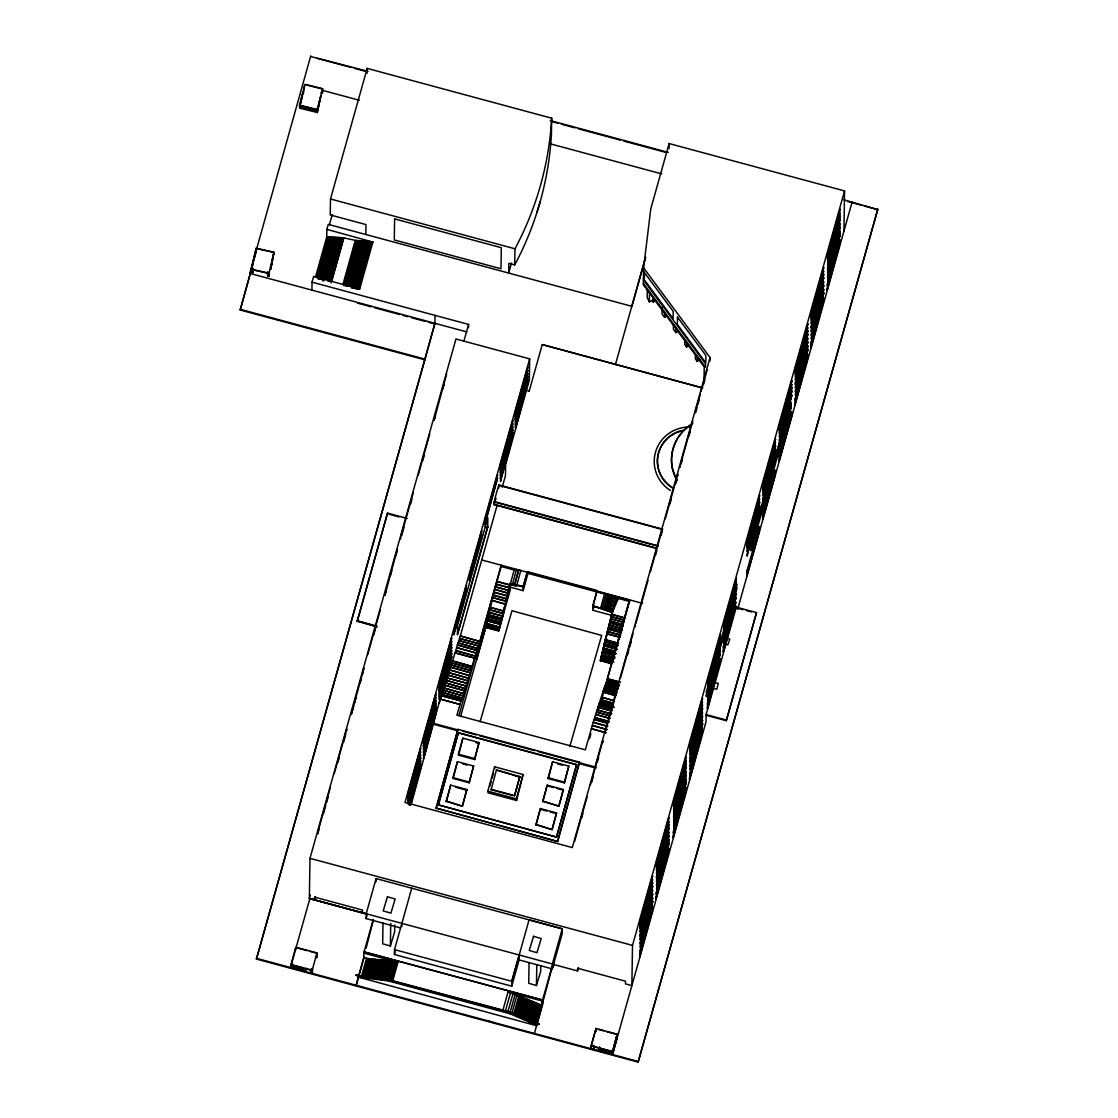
<?xml version="1.0" encoding="UTF-8"?>
<svg xmlns="http://www.w3.org/2000/svg" width="1118" height="1118" viewBox="0 0 1118 1118"><rect width="100%" height="100%" fill="white"/><g stroke="black" fill="none" stroke-linecap="round" stroke-linejoin="round"><path stroke-width="1.5" d="M356.013 985.307L364.049 956.575M356.279 985.377L364.119 957.357M358.193 977.076L388.337 980.919L388.631 979.885L358.487 976.028L358.193 977.076L536.668 1025.751L536.933 1023.725L510.255 1012.447L502.807 1010.434L505.308 1011.245M373.105 919.89L363.755 953.109L363.713 957.651L371.707 959.202L366.914 976.293M366.55 958.419L361.31 977.048M370.659 959.118L365.852 976.21M371.707 959.202L374.334 959.454L369.094 978.096M374.334 959.454L375.48 959.51L370.254 978.138M375.48 959.51L376.878 959.649L371.637 978.278M376.878 959.649L380.903 960.013L376.095 977.104M377.087 978.837L382.314 960.194L380.903 959.803L375.662 978.446L377.087 978.837L382.314 959.999L397.924 962.332L363.755 953.109M386.059 979.592L386.129 979.019C405.289 984.357 378.136 977.691 388.826 980.067L513.497 1013.355L539.114 1024.409L513.553 1013.118L510.772 1012.936M386.437 979.172L356.083 975.203L358.766 976.517L388.826 980.332L510.129 1012.922L387.038 979.606M387.625 960.781L382.398 979.424M388.449 980.528L388.826 979.717L510.185 1012.014L509.892 1013.733L536.57 1025.01M388.771 980.626L388.505 980.193M389.763 980.598L395.003 961.829M391.021 961.27L385.78 979.913L384.522 979.564L389.763 960.921M391.216 980.738L396.443 962.095M393.452 961.676L388.212 980.318M508.047 991.932L542.216 1001.015L542.174 1005.529L508.047 991.932L502.807 1010.574M509.626 1012.307L509.626 1012.95C510.828 1011.413 509.892 1013.956 508.411 1012.335L516.32 1015.13L514.546 1014.948M511.764 1013.509L509.934 1012.824M388.337 980.919L509.892 1013.733L510.185 1012.014M510.549 992.784L505.308 1011.427L507.81 1012.251L513.05 993.469M522.847 997.2L517.62 1015.843L516.278 1015.479L521.519 996.655M518.864 995.747L513.623 1014.375L515.035 1014.767M528.045 999.352L522.819 1017.995L521.617 1017.492M525.516 1019.127L524.146 1018.568M530.743 1000.652L525.502 1019.295M538.61 1003.894L533.37 1022.537L532.112 1022.201L537.339 1003.307M534.488 1033.381L553.242 963.213L553.186 966.958L553.871 964.555L553.913 961.298M536.933 1023.725L535.76 1023.85M542.44 1004.733L542.482 1000.051L364.105 951.907L542.607 999.995L542.537 1004.886L536.668 1025.639M240.216 309.993L250.292 273.477L240.216 309.993L424.854 359.842L256.427 959.062L638.154 1062.1L877.77 209.611L843.685 199.759M250.278 274.189L249.635 273.323L466.793 331.906M256.427 959.062L434.93 323.298L435.056 315.374M290.484 968.244L290.414 967.503M310.748 56.543L368.088 71.384M311.908 290.107L312.034 282.169L313.655 276.384L359.703 289.087L358.445 288.751L371.651 241.726L372.923 242.075L326.875 229.372L328.273 224.369L631.908 306.332L645.561 257.783M502.206 487.196L505.462 475.625L505.643 464.473L529.345 380.12L529.68 358.892L455.962 338.992L309.979 858.331L309.351 898.551L366.69 914.035M326.749 237.337L326.875 229.372M317.847 831.96L317.819 833.762L319.203 828.801M319.371 279.346L331.166 237.365L326.749 237.03L315.416 277.32M511.513 263.023L508.69 273.072L508.844 263.303L514.727 264.896A326.47 319.566 0.9 0 0 551.426 134.3L551.677 118.201L367.193 68.394L330.495 198.976L330.243 214.936L365.963 224.578L365.81 234.501M331.166 237.365L334.771 237.463L322.976 279.444M334.771 237.463L339.984 237.701L328.175 279.682M339.984 237.701L342.611 237.827L330.341 281.484M342.611 237.827L343.813 237.882L331.543 281.54M343.813 237.882L356.586 240.649L344.316 284.307M346.748 730.837L346.776 729.048L334.212 773.698M356.586 240.649L359.185 240.747L346.44 286.096M357.047 288.849L370.268 241.837L368.856 241.446L355.636 288.472L357.047 288.849L370.268 241.614L371.651 241.991L358.431 289.017L357.061 288.64M359.185 240.747L360.597 240.873L347.852 286.208M360.597 240.873L362.036 240.999L349.291 286.334M362.036 240.999L363.462 241.111L350.717 286.446M376.906 626.821L357.271 620.797L387.527 513.12L407.176 518.431M363.462 241.111L368.856 241.67L355.636 288.682M367.123 73.187L367.193 68.394M367.417 241.502L354.196 288.514M362.428 912.749L362.47 910.052L314.563 897.125L314.521 899.822L315.458 896.496M400.174 927.814L366.131 918.619L366.215 913.699L376.081 878.566L376.039 881.85M366.089 948.218L373.398 919.89M387.527 513.12L357.257 621.524M382.999 923.035L382.663 943.774L390.378 945.996L394.626 931.839L394.738 924.921M390.378 945.996L390.727 923.524M400.719 538.988L400.747 537.185M310.301 895.085L309.351 898.439L519.199 954.996L519.115 959.915L511.737 986.174L394.416 954.506L394.5 949.629L411.745 888.195M401.823 926.612L401.879 923.328M424.854 359.842L434.93 323.312M411.172 804.359L451.868 656.42L439.29 702.873M441.694 695.759L461.133 701.014L443.315 696.193M443.748 695.075L461.58 699.882L442.127 694.627L443.469 690.239L462.908 695.885L443.469 690.239M463.593 688.101L445.775 682.986L465.214 688.534M447.438 678.053L466.877 683.294L449.059 678.486M466.066 680.317L448.248 675.174L467.687 680.75M468.54 672.295L450.722 667.208L470.161 672.729M455.096 652.842L474.535 658.097L455.096 652.842L457.458 644.946L476.897 650.452L457.458 644.946M459.61 638.462L479.049 643.716L459.61 638.462L497.091 505.392M462.181 698.107L442.742 692.475L462.181 698.107L464.487 690.561L445.048 685.32L464.487 690.868L466.891 682.916M468.54 327.602L468.596 324.43L312.034 282.169M469.294 675.524L449.855 669.989L469.294 675.524L471.475 668.257L452.035 663.002L471.475 668.494L476.072 652.87L456.619 647.615L476.058 653.164L478.28 645.841L458.841 640.6L478.28 645.841M470.832 670.576L451.379 665.084L469.211 670.129M475.164 656.07L455.725 650.578L473.543 655.637M479.762 641.452L460.323 635.904L478.155 641.019M460.602 716.498L485.631 627.45L495.078 588.04M487.714 527.221L487.853 517.774L457.597 625.451L457.444 634.898L487.714 527.221L484.36 526.312M656.392 548.449L494.1 504.651L494.897 498.726A22.905 1.174 -74.9 0 1 498.083 487.392L498.824 484.933L662.792 529.191M493.038 597.837L506.105 601.358L508.131 593.183L495.064 589.312L495.707 585.818M508.76 590.318L495.693 586.782L496.364 584.043L509.431 587.565L508.131 592.833M497.049 579.976L497.021 581.667L510.087 585.203L509.431 587.565M498.782 487.993L498.824 484.933M485.631 627.45L498.712 630.971L510.129 583.316L523.21 586.391L523.14 590.639L510.074 587.104M490.439 607.661L503.505 611.183L502.932 613.6L500.305 624.473L487.238 620.937M503.533 609.827L503.463 613.74L498.712 630.678L485.645 627.156M514.727 264.896L514.979 248.783A326.47 319.566 0.9 0 0 551.677 118.201M510.129 583.316L510.018 590.737L498.712 630.971M514.895 583.694L518.584 570.599L516.376 570.012L512.226 585.035L510.101 584.49L516.67 586.223L516.698 584.63M514.266 568.741L514.252 570.04L501.185 566.519L501.199 565.205L458.981 715.408M514.448 584.966L516.684 585.58L520.834 570.515L518.584 570.236L514.434 585.343L512.226 584.742M516.376 569.314L516.362 570.292L514.252 569.719L510.101 584.812L497.035 581.276M510.129 1012.922L509.682 1012.042L510.199 1012.684M511.737 986.174L511.806 981.297L519.199 954.996L552.376 963.954L552.292 968.873L519.115 959.915M525.879 390.196L529.177 391.09M612.203 615.487L592.819 610.246L592.889 606.222L597.18 590.514L527.347 571.647L527.319 573.171L629.602 600.785M529.066 962.57L528.744 983.309L536.444 985.531L540.693 971.374L540.777 966.19M702.831 387.918L542.244 344.568L702.16 387.932M536.444 985.531L536.78 964.792M553.871 964.555L577.545 970.941L577.587 968.244L625.493 981.185L625.451 983.882L631.866 985.615L632.509 945.395L844.565 190.926L669.123 143.565L650.774 208.856L643.619 267.873L643.353 284.755L704.242 366.942L704.033 380.553M607.843 726.141L593.253 722.2L595.698 714.416L610.274 718.357M608.653 718.217L595.698 714.416M609.296 710.573L597.962 707.191L610.917 710.699M618.366 598.451L612.273 612.468L592.694 605.69L612.273 612.468L600.408 660.403L611.839 663.491M613.978 707.261L599.402 703.04L613.978 706.981M611.839 663.757L600.394 660.668L612.287 611.923L600.548 607.689M613.489 703.543L600.534 699.616L613.489 703.124M605.397 638.979L601.218 657.202L612.65 660.277M602.029 608.877L606.18 594.105M603.566 609.366L607.703 594.552M614.83 693.509L603.496 690.155L616.451 693.663M602.826 742.506L602.854 740.703L590.304 785.367M605.006 609.869L609.142 595.028L604.684 593.546L600.548 608.43M615.864 690.505L604.531 687.095L615.878 690.169M599.388 1048.46L599.416 1046.853M606.305 610.218L610.442 595.601M605.509 684.621L618.478 687.724M619.023 686.145L606.068 682.637L617.402 685.949M618.464 643.199L605.383 639.664L616.409 597.739L611.756 595.95L607.605 610.833M615.445 364.524L645.603 257.028M612.273 612.65L612.287 611.923M612.72 659.997L612.706 661.213L629.602 601.093M614.774 597.291L610.638 612.035M609.128 625.283L622.195 628.805L621.692 630.887L608.625 627.352M610.162 620.839L623.229 624.655L622.726 626.639L609.659 623.117M635.401 626.849L635.429 625.046M647.294 289.269L647.168 297.514L649.334 301.846L653.094 300.043M649.334 301.846L649.488 291.952M638.154 1062.1L877.784 208.968M655.791 300.225L653.247 302.042L653.317 297.122M662.108 307.31L662.01 313.865L664.623 317.386L667.18 315.583M664.623 317.386L664.693 312.481M669.039 148.652L669.123 143.565M673.469 324.318L673.385 329.223L675.943 332.675L678.5 330.858M675.943 332.675L676.027 327.756M677.788 475.975L677.815 474.172L665.266 518.836M680.177 467.422L680.205 465.619M684.761 341.228L684.705 344.512L686.606 347.069L689.163 345.252M686.606 347.069L686.676 342.15M695.452 353.987L695.368 358.892L697.213 361.394L699.77 359.577M697.213 361.394L697.297 356.474M710 360.834L710.056 357.55L643.619 267.873M706.101 715.268L726.309 720.719L756.523 612.594L736.301 607.144L706.115 714.57L705.989 721.907L612.496 1054.553L591.296 1048.838L591.143 1045.721L595.978 1028.476L617.178 1034.15L617.346 1037.28M726.309 720.719L756.523 612.594M736.301 607.843L736.301 607.144M791.097 408.056L791.167 403.682L751.086 546.269L751.03 550.643L791.097 408.056L788.595 407.385M843.936 231.119L844.565 190.926M643.758 281.554L644.555 275.126M512.449 1013.09L513.553 1013.118M252.878 272.512L253.073 268.446L252.878 272.512L251.368 272.177L251.215 269.2L256.148 248.238L273.952 252.221L270.766 269.41L270.626 266.727M253.199 261.053L255.854 249.775L255.966 251.34M251.368 272.177L251.564 268.096M253.702 260.997L256.315 251.215L256.148 248.238M269.368 272.079L269.172 276.16L267.551 275.797L267.733 271.73M267.551 275.797L267.873 274.399M269.172 276.16L269.019 273.183L273.952 252.221M320.894 95.701L317.358 112.513L299.652 108.139L299.498 105.162L304.921 84.311L322.627 88.699L322.417 93.06L320.922 92.696M304.571 86.002L303.327 93.996M317.358 112.513L317.205 109.55L322.627 88.699M300.421 103.96L302.489 95.98M436.048 808.076L457.933 729.341L579.529 762.155L557.714 841.505L436.048 808.076L557.714 841.505M436.132 808.677L457.933 729.341M438.284 804.876L458.366 732.639L576.622 764.558L556.596 837.116L438.284 804.876L556.596 837.116M438.326 805.198L458.366 732.639M458.422 754.161L462.866 738.173L479.049 742.548L474.731 759.541L458.562 755.181L458.422 754.161L474.605 758.535L474.731 759.541M458.562 755.181L462.866 738.173M446.222 801.145L450.666 785.157L466.835 789.532L462.489 806.26L446.222 801.145L462.489 806.26M446.32 801.899L450.666 785.157M453 777.653L457.444 761.665L473.627 766.026L469.281 782.81L453.111 778.449L453 777.653L469.183 782.013L469.281 782.81M453.111 778.449L457.444 761.665M474.605 758.535L479.049 742.548M462.391 805.519L466.835 789.532M469.183 782.013L473.627 766.026M487.811 791.125L494.575 766.808L523.098 774.508L516.558 800.488L488.035 792.788L487.811 791.125L516.348 798.825L516.558 800.488M489.838 786.303L491.193 781.44M492.088 778.184L493.443 773.321M491.123 789.643L496.434 770.009L519.94 777.052L514.923 775.696M519.856 776.339L514.49 795.611L491.068 789.294L491.165 790.007M514.546 795.974L519.898 776.689L496.434 770.009M516.348 798.825L523.098 774.508M548.169 777.723L552.613 761.735L568.796 766.11L564.464 782.949L548.281 778.575L548.169 777.723L564.352 782.097L564.464 782.949M548.281 778.575L552.613 761.735M535.941 824.553L540.385 808.566L556.568 812.94L552.222 829.668L535.941 824.553L552.222 829.668M536.039 825.294L540.385 808.566M542.747 801.159L547.191 785.157L563.36 789.532L559.014 806.218L542.747 801.159L559.014 806.218M542.831 801.844L547.191 785.157M564.352 782.097L568.796 766.11M552.124 828.927L556.568 812.94M558.916 805.519L563.36 789.532M556.554 836.795L576.622 764.558M557.644 840.89L579.529 762.155M249.621 274.008L310.748 55.9M329.433 224.676L332.256 214.628M316.576 277.641L327.909 237.044M317.666 277.627L328.999 237.072M318.239 279.039L330.048 237.058M319.371 279.067L331.166 237.086M320.642 279.416L332.437 237.142M321.788 279.43L333.597 237.142M322.515 280.814L334.785 237.142M323.787 280.856L336.057 237.198M325.492 279.5L337.301 237.24M326.847 279.584L338.656 237.337M327.714 281.051L339.984 237.393M329.069 281.415L341.339 237.477M330.341 281.219L342.611 237.561M331.082 282.952L343.827 237.603M342.974 284.349L355.258 240.3M343.841 285.635L356.586 240.3M345.141 285.984L357.886 240.398M346.44 285.831L359.185 240.496M347.852 285.942L360.597 240.608M349.305 286.068L362.05 240.733M350.717 286.222L363.462 240.887M351.597 288.039L364.817 241.041M352.813 288.374L366.033 241.125M359.703 289.087L372.923 241.809M318.309 830.311L330.397 787.31M367.71 654.603L380.274 609.953M401.222 535.536L413.311 492.535M418.132 475.374L429.745 434.022M446.655 373.873L434.077 420.326L435.475 415.365M323.395 813.918L325.715 805.645M326.652 802.347L328.049 797.372M337.916 762.266L339.299 757.305M343.492 742.422L345.811 734.149M353.637 706.255L351.318 714.514L363.895 668.061L362.47 674.825M354.574 702.942L355.971 697.981M360.15 683.098L361.547 678.137M373.733 634.912L376.053 626.639M386.255 590.444L384.858 595.405L397.449 548.952L396.024 555.716M390.448 575.56L391.831 570.599M401.655 535.676L403.975 527.403M410.488 504.26L411.885 499.299M422.744 460.63L424.141 455.669M442.91 388.91L444.307 383.949M463.9 341.13L468.596 324.43M306.388 968.23L305.507 971.36L291.127 967.517L290.973 964.541L295.823 947.295L317.023 952.969L316.729 957.525L315.318 957.148M290.498 967.517L309.868 898.579L367.081 914.063M291.127 967.517L292.455 962.808M311.181 968.677L312.607 969.054L312.327 973.191L310.916 972.814L311.321 971.346M312.327 973.191L312.174 970.214L317.023 952.969M366.131 918.619L367.067 915.279M529.68 358.892L405.009 802.431L572.318 847.584L710.056 357.55M408.699 803.716L420.773 760.715L409.132 803.87M409.202 805.086L420.829 763.734L409.635 805.226M457.458 634.227L487.714 526.55M410.138 804.862L420.829 766.822L410.572 805.002M442.141 694.18L440.604 699.183L460.043 704.438L442.225 699.63M362.749 977.328L367.99 958.573M443.455 690.631L445.775 682.986M445.775 683.294L448.248 675.174M448.234 675.496L450.722 667.208M450.708 667.488L455.096 652.549M364.538 976.028L369.331 958.769M457.444 645.198L459.61 638.126M529.163 391.272L542.244 344.568M366.914 976.07L371.707 958.992M367.766 977.733L373.007 959.09M369.094 977.831L374.334 959.188M370.254 977.915L375.494 959.272M371.651 978.012L376.878 959.37M372.993 978.376L378.233 959.496M374.278 978.278L379.519 959.635L374.726 976.936M383.432 960.124L378.205 978.949L377.087 978.641M379.421 978.935L384.662 960.292L379.421 979.102M380.497 979.228L385.724 960.418M381.35 979.298L386.59 960.502M461.147 700.525L456.913 715.185L585.329 749.843L593.253 722.2M461.133 701.014L462.181 697.716M383.376 979.536L388.617 960.767M466.877 683.294L469.294 675.244M501.297 565.946L476.673 653.527L476.575 660.123L487.895 619.819M386.982 980.123L392.152 961.326M394.416 954.506L395.339 951.222M392.684 981.129L397.924 962.332M510.06 587.551L503.519 610.847L490.453 607.326M523.21 586.391L527.347 571.647M527.333 572.262L523.196 587.006L516.698 585.245M523.14 590.639L528.325 572.178M592.819 610.246L594.203 605.341M613.139 596.467L608.989 611.392L613.139 596.663M612.273 612.468L616.409 597.739M600.394 660.668L604.153 647.308M605.09 643.968L606.501 638.965M509.934 1013.02L515.174 994.195M511.764 1013.705L516.991 994.88M595.698 714.709L597.962 707.191M589.479 738.76L590.877 733.757M597.948 707.512L599.402 703.04M599.388 703.334L600.534 699.616M600.52 700.05L603.496 690.155M603.496 690.449L604.531 687.095M604.531 687.444L606.068 682.637M602.406 696.514L605.173 686.648M605.621 685.082L629.504 600.184L597.026 591.478M515.035 1014.962L520.275 996.124M516.278 1015.479L521.519 996.851M517.606 1016.038L522.847 997.396M519.059 1016.43L524.3 997.787M520.401 1017.17L525.628 998.346L520.401 1016.989L519.059 1016.625M521.617 1017.673L526.844 998.849M522.805 1018.205L528.045 999.562M524.146 1018.75L529.373 999.925M574.568 841.421L587.132 796.771M605.621 730.962L617.695 687.961M620.49 678.095L633.04 633.431M635.89 623.397L647.979 580.396M650.327 571.871L662.415 528.87M680.666 463.97L692.755 420.969M695.144 412.584L700.259 394.388M701.182 391.076L707.233 369.583M591.674 782.209L593.071 777.248M597.25 762.35L598.647 757.389M581.514 818.418L582.911 813.457M610.694 714.57L613.027 706.296M627.436 655.078L628.833 650.117M629.755 646.819L631.153 641.858M655.414 555.478L656.811 550.517M660.99 535.634L662.387 530.673M669.892 504.092L671.289 499.131M675.468 484.248L676.865 479.287M681.1 464.11L682.497 459.149M689.009 435.992L690.393 431.031M695.578 412.724L696.975 407.763M697.898 404.45L699.295 399.489M703.488 384.606L704.871 379.645M526.774 1019.63L532.014 1000.987M533.202 1001.532L527.976 1020.161L526.774 1019.84M528.409 1018.833L533.202 1001.756M529.289 1020.748L534.53 1002.105M534.53 1002.315L529.289 1020.958L530.687 1021.321M530.687 1021.572L535.913 1002.692M532.112 1022.201L537.339 1003.559M533.37 1022.746L538.596 1004.104M534.544 1023.068L539.784 1004.425M552.376 963.954L562.242 928.82L375.983 878.538M541 1004.984L535.76 1023.627L534.544 1023.291M542.216 1001.015L542.482 1000.051M542.607 999.995L552.054 966.385M552.292 968.873L562.172 933.74L562.242 928.82L529.066 919.862L511.806 981.297L394.5 949.629M577.545 970.941L578.481 967.629M595.517 1030.516L591.534 1044.687L591.296 1048.852M599.863 1047.762L598.982 1050.892L599.024 1048.167L593.728 1046.741L593.686 1049.467L593.924 1045.33M706.394 695.983L736.664 588.306M617.08 1038.231L612.496 1054.553L612.329 1051.395L617.178 1034.15M737.614 609.394L852.112 202.037M358.766 976.517L356.139 974.966M480.111 721.739L511.96 610.721L601.666 635.429L569.817 746.447M536.402 1023.99L509.668 1012.461L536.333 1024.228L539.183 1024.172M592.68 606.249L597.04 590.919M536.947 212.434L540.218 201.519M494.841 502.206L494.1 504.651M597.305 712.515L601.945 698.149M510.074 1012.391L508.355 1012.111L534.488 1024.13M510.702 1013.174L513.497 1013.355M536.333 1024.228L539.114 1024.409M386.381 979.396L356.083 975.203M358.836 976.28L386.409 980.011M257.392 248.769L272.638 252.151M251.215 269.2L269.019 273.183M252.738 269.843L267.412 273.127M251.704 270.78L253.213 271.115M715.101 682.595L718.301 683.364L716.806 689.205L713.466 688.395M306.556 85.024L321.146 88.629M299.498 105.162L317.205 109.55M310.203 951.432L315.625 952.885M290.973 964.541L312.174 970.214M591.143 1045.721L612.329 1051.395M550.238 120.548L668.284 152.411M317.47 58.36L351.122 67.443M354.49 68.352L364.58 71.077M553.033 121.946L558.078 123.315M561.446 124.224L574.904 127.857M578.272 128.766L620.336 140.113M623.704 141.022L665.769 152.383M847.486 201.436L860.944 205.069M864.312 205.978L877.77 209.611M550.447 143.859L661.716 173.891M359.325 100.257L322.291 90.306L322.417 93.06M330.495 198.976L514.979 248.783M357.704 303.188L371.134 306.807M374.488 307.716L399.671 314.521M403.025 315.416L408.056 316.785M411.41 317.68L424.84 321.313M428.208 322.222L433.239 323.577M240.23 309.281L424.868 359.116M498.824 485.31L662.01 529.359M494.142 501.577L658.111 545.836M494.142 501.982L658.097 546.241M494.1 504.288L656.392 548.099M737.978 608.304L743.037 609.659M746.405 610.568L751.45 611.937M389.162 514.294L398.986 516.935M481.76 559.964L642.584 603.371M609.701 596.104L629.476 601.456L629.616 599.877L607.395 678.612L620.35 682.12M592.889 606.222L600.548 608.276M611.839 614.215L624.892 618.03L611.826 614.495M496.35 584.448L509.417 587.97M611.28 616.451L624.347 620.197L611.28 616.675M495.693 587.09L508.76 590.611M610.735 618.617L623.788 622.363L610.721 618.841M495.064 589.661L508.131 593.183M610.162 621.119L623.229 624.655M609.673 622.866L622.74 626.401M494.352 592.191L507.418 595.726M494.338 592.554L507.404 596.09M609.128 624.99L622.209 628.526M493.625 595.097L506.692 598.619M493.625 595.475L506.692 598.996M608.625 627.072L621.692 630.594M493.038 597.557L506.105 601.093M608.164 629.001L621.231 632.522M608.15 629.266L621.231 632.788M492.325 600.338L505.392 604.167L492.325 600.645M607.549 631.432L620.616 634.954M607.549 631.684L620.616 635.206M607.004 633.599L620.071 637.134M607.004 633.934L620.071 637.456M605.383 639.957L618.45 643.479M489.866 609.687L502.946 613.223M489.866 610.079L502.932 613.6M604.922 641.592L617.988 645.128M604.922 641.928L617.988 645.449M489.237 612.329L502.303 615.864M604.433 643.675L615.864 646.763M489.223 612.692L502.289 616.214M604.419 644.038L615.85 647.126M604 645.561L617.066 649.083M488.65 614.718L501.73 618.254M603.986 645.911L617.052 649.446M488.65 614.998L501.716 618.52M488.189 616.633L501.255 620.155M603.399 648.007L614.83 651.095M488.189 616.954L501.255 620.476M603.399 648.384L614.83 651.473M487.686 618.729L500.752 622.251M602.923 650.047L615.99 653.583M487.686 619.079L500.752 622.6M602.923 650.299L615.99 653.82M487.238 620.658L500.305 624.179M613.936 654.896L602.504 651.808L613.936 655.092M602.085 653.485L615.152 657.23M486.554 623.369L499.62 627.17L486.554 623.648M601.652 655.204L614.732 658.726M601.652 655.428L613.083 658.516M486.12 625.158L499.187 628.987L486.12 625.465M601.218 656.951L612.664 660.039M613.894 662.108L600.827 658.586L612.259 661.996M609.003 679.409L620.35 682.469M618.282 683.028L606.934 679.968L618.282 683.308M619.512 684.635L606.557 681.141L619.512 684.859M607.13 685.054L618.478 688.115M617.961 689.261L605.006 685.753L616.339 689.149M706.115 714.57L726.323 720.02M357.271 620.797L376.92 626.108M357.313 621.315L376.962 626.611M616.898 692.377L603.93 688.87L616.884 692.741M615.85 695.508L602.895 692.014L615.85 695.829M614.313 700.581L601.358 697.087L612.692 700.567M612.86 705.025L599.905 701.531L611.239 704.941M612.007 707.442L599.052 703.935L612.007 707.806M611.56 708.728L598.591 705.22L611.546 709.064M611.7 713.843L597.124 709.916L610.079 713.675M609.394 715.562L596.439 712.068L609.394 715.855M609.324 721.487L594.748 717.546L609.324 721.767M607.116 722.899L594.147 719.405L605.481 722.745M594.874 723.025L606.208 726.085M606.864 729.369L592.274 725.442L606.864 729.635M605.872 732.597L591.282 728.656L605.872 732.919M433.686 723.374L458.017 729.942M463.006 731.284L476.338 734.889M479.664 735.784L534.628 750.625M537.968 751.52L596.062 767.2M433.672 724.31L457.094 730.641M579.236 763.608L595.964 768.122M458.408 732.961L576.664 764.88M557.575 763.901L562.438 765.215M475.947 742.687L479.175 743.554M547.275 785.856L553.745 787.603M556.988 788.483L561.837 789.783M462.405 763.762L467.254 765.075M492.786 790.105L512.869 795.527M540.483 809.306L546.954 811.053M550.196 811.934L555.045 813.233M455.613 787.212L466.933 790.272M309.979 858.331L632.509 945.395M297.528 948.022L307.268 950.649M598.577 1029.496L603.874 1030.922M606.836 1031.76L615.725 1034.15M256.441 958.322L638.168 1061.471M486.288 1020.468L491.71 1021.936M727.511 638.448L729.802 639.203L727.86 644.918L725.875 644.261M386.143 979.019L387.68 979.787M388.757 980.57L385.444 978.935L388.058 980.486M643.563 271.408L673.204 311.391L673.092 318.672L643.451 278.675M643.437 279.891L705.528 363.699L705.472 367.193L643.381 283.385M652.115 300.504L653.247 302.042M676.837 480.656L672.323 468.442A43.183 42.274 0.9 0 1 677.62 438.633M494.575 766.808L494.799 768.457M595.978 1028.476L596.146 1031.607M316.59 954.856L316.729 957.525M310.916 972.814L310.776 970.131L305.368 968.677L305.507 971.36M295.473 948.805L295.557 950.468M252.822 262.744L252.961 265.427M302.908 94.387L302.852 92.612L300.001 105.553M496.029 498.139A22.164 1.132 -74.9 0 1 495.232 500.892M676.851 480.125A43.183 42.274 0.9 0 1 692.811 423.345M678.486 437.25A43.183 42.274 0.9 0 1 691.385 424.728M670.493 490.522A35.231 34.49 0.9 0 1 655.623 451.77A35.231 34.49 0.9 0 1 689.471 426.978M672.225 487.364A32.031 31.346 0.9 0 1 682.539 430.332M672.225 487.825A32.031 31.346 0.9 0 1 667.823 438.27M669.081 437.208A32.031 31.346 0.9 0 1 674.671 433.588M676.166 432.876A32.031 31.346 0.9 0 1 680.904 431.199M292.329 965.114L292.315 966.749L303.677 969.823L303.705 968.188L292.329 965.114M394.598 218.904L394.277 239.951L500.99 268.753L501.311 247.707L394.598 218.904M408.112 796.24L408.084 798.042L420.661 751.589L408.112 796.24M408.154 793.011L408.126 794.814L420.703 748.361L408.154 793.011M408.238 802.333L408.21 804.135L420.787 757.669L408.238 802.333M408.112 799.482L408.084 801.285L420.661 754.832L408.112 799.482M423.429 741.737L423.401 743.54L435.978 697.087L423.429 741.737M423.456 738.509L423.429 740.312L436.006 693.859L423.456 738.509M423.54 747.83L423.512 749.633L436.09 703.166L423.54 747.83M423.415 744.979L423.387 746.782L435.978 700.329L423.415 744.979M423.582 756.97L423.554 758.773L436.146 712.32L423.582 756.97M423.582 753.881L423.554 755.684L436.132 709.231L423.582 753.881M423.54 750.863L423.512 752.666L436.09 706.213L423.54 750.863M439.15 689.079L439.122 690.882L451.7 644.429L439.15 689.079M439.15 685.851L439.122 687.64L451.7 641.187L439.15 685.851M439.192 682.623L439.164 684.412L451.742 637.959L439.192 682.623M439.262 694.977L439.234 696.78L451.812 650.313L439.262 694.977M439.276 691.93L439.248 693.733L451.826 647.28L439.276 691.93M439.318 697.995L439.29 699.784L451.868 653.331L439.318 697.995M444.195 688.031L463.635 693.607L444.195 688.031M446.571 680.471L466.01 686.047L446.571 680.471M449.017 672.715L468.456 678.235L449.017 672.715M452.664 660.976L472.103 666.454L452.664 660.976M453.964 633.109L453.936 634.912L466.513 588.459L453.964 633.109M454.006 629.881L453.978 631.684L466.555 585.231L454.006 629.881M458.114 642.836L477.554 648.44L458.114 642.836M469.267 578.607L469.239 580.41L481.816 533.957L469.267 578.607M469.308 575.379L469.281 577.181L481.858 530.729L469.308 575.379M485.002 522.721L484.974 524.51L497.552 478.057L485.002 522.721M485.044 519.493L485.016 521.281L497.594 474.829L485.044 519.493M500.333 471.377L500.305 473.18L512.882 426.727L500.333 471.377M500.333 468.135L500.305 469.937L512.882 423.484L500.333 468.135M500.361 464.906L500.333 466.709L512.91 420.256L500.361 464.906M500.445 477.26L500.417 479.063L512.994 432.61L500.445 477.26M500.445 474.228L500.417 476.016L512.994 429.564L500.445 474.228M500.557 479.79L500.529 481.579L513.106 435.126L500.557 479.79M515.272 418.09L515.244 419.879L527.822 373.426L515.272 418.09M515.272 414.848L515.244 416.651L527.822 370.184L515.272 414.848M515.314 411.62L515.286 413.422L527.864 366.956L515.314 411.62M515.496 426.489L515.468 428.292L528.059 381.839L515.496 426.489M515.384 423.974L515.356 425.776L527.934 379.323L515.384 423.974M515.398 420.927L515.37 422.73L527.948 376.277L515.398 420.927M600.24 1048.502L600.212 1050.137L611.574 1053.212L611.602 1051.563L600.24 1048.502M639.664 955.331L639.636 957.134L652.213 910.681L639.664 955.331M640.069 924.251L640.041 926.053L652.619 879.587L640.069 924.251M640.153 920.505L640.125 922.294L652.702 875.841L640.153 920.505M639.873 951.111L639.845 952.913L652.423 906.446L639.873 951.111M640.237 938.435L640.209 940.224L652.786 893.771L640.237 938.435M640.125 934.914L640.097 936.716L652.674 890.263L640.125 934.914M640.223 930.637L640.195 932.44L652.772 885.973L640.223 930.637M640.195 927.255L640.167 929.058L652.744 882.605L640.195 927.255M640.321 945.786L640.293 947.575L652.87 901.122L640.321 945.786M640.237 942.502L640.209 944.291L652.786 897.838L640.237 942.502M656.028 896.943L656 898.746L668.578 852.293L656.028 896.943M656.448 865.849L656.42 867.652L668.997 821.199L656.448 865.849M656.532 862.104L656.504 863.907L669.081 817.454L656.532 862.104M656.252 892.709L656.21 894.512L668.802 848.059L656.252 892.709M656.504 876.526L656.476 878.329L669.053 831.862L656.504 876.526M656.601 872.236L656.573 874.038L669.151 827.586L656.601 872.236M656.559 868.854L656.532 870.656L669.123 824.204L656.559 868.854M656.601 884.1L656.573 885.903L669.165 839.45L656.601 884.1M656.615 880.034L656.587 881.836L669.165 835.384L656.615 880.034M656.685 887.385L656.657 889.187L669.249 842.734L656.685 887.385M677.466 317.149L677.354 324.458L705.765 362.791L705.877 355.482L677.466 317.149M673.162 836.068L673.134 837.857L685.711 791.404L673.162 836.068M673.693 807.979L673.665 809.781L686.242 763.328L673.693 807.979M673.567 804.974L673.539 806.777L686.131 760.324L673.567 804.974M673.651 801.229L673.623 803.031L686.214 756.579L673.651 801.229M673.371 831.834L673.343 833.637L685.921 787.184L673.371 831.834M673.735 823.225L673.707 825.028L686.284 778.575L673.735 823.225M673.735 819.159L673.707 820.961L686.284 774.508L673.735 819.159M673.623 815.637L673.595 817.44L686.173 770.987L673.623 815.637M673.721 811.361L673.693 813.163L686.27 766.71L673.721 811.361M673.819 826.509L673.791 828.312L686.368 781.859L673.819 826.509M689.526 777.821L689.499 779.623L702.09 733.156L689.526 777.821M689.946 746.726L689.918 748.529L702.495 702.076L689.946 746.726M690.03 742.981L690.002 744.784L702.579 698.331L690.03 742.981M689.75 773.586L689.722 775.389L702.3 728.936L689.75 773.586M690.002 757.403L689.974 759.192L702.551 712.739L690.002 757.403M690.099 753.113L690.072 754.916L702.649 708.463L690.099 753.113M690.072 749.731L690.03 751.534L702.621 705.081L690.072 749.731M690.197 768.262L690.155 770.064L702.747 723.612L690.197 768.262M690.099 764.978L690.072 766.78L702.663 720.327L690.099 764.978M690.113 760.911L690.086 762.714L702.663 716.261L690.113 760.911M706.464 691.469L706.38 696.654L736.65 588.976L736.734 583.792L706.464 691.469M707.414 706.869L707.387 708.658L719.964 662.205L707.414 706.869M707.498 703.11L707.47 704.913L720.048 658.46L707.498 703.11M707.666 698.484L707.638 700.287L720.216 653.82L707.666 698.484M707.75 694.739L707.722 696.528L720.299 650.075L707.75 694.739M707.89 683.168L707.862 684.957L720.439 638.504L707.89 683.168M707.974 679.409L707.946 681.211L720.523 634.758L707.974 679.409M723.276 650.41L723.248 652.213L735.826 605.76L723.276 650.41M723.36 646.665L723.332 648.468L735.91 602.015L723.36 646.665M723.528 642.039L723.5 643.828L736.077 597.375L723.528 642.039M723.612 638.294L723.584 640.083L736.161 593.63L723.612 638.294M723.751 626.709L723.723 628.512L736.301 582.059L723.751 626.709M723.835 622.964L723.807 624.766L736.385 578.313L723.835 622.964M746.88 571.144L746.796 576.036L759.346 531.371L759.429 526.494L746.88 571.144M747.145 554.402L747.117 556.205L759.695 509.752L747.145 554.402M747.201 546.744L747.173 548.547L759.765 502.08L747.201 546.744M747.09 543.739L747.062 545.528L759.639 499.075L747.09 543.739M747.173 539.994L747.145 541.783L759.723 495.33L747.173 539.994M747.243 550.126L747.215 551.929L759.793 505.462L747.243 550.126M751.212 543.068L751.184 544.634L790.859 401.977L751.212 543.068M762.951 487.294L762.923 489.083L775.501 442.63L762.951 487.294M763.035 483.535L763.007 485.338L775.585 438.885L763.035 483.535M762.742 514.713L762.658 519.591L775.221 474.926L775.291 470.063L762.742 514.713M763.007 497.957L762.979 499.76L775.557 453.307L763.007 497.957M763.105 493.681L763.077 495.47L775.654 449.017L763.105 493.681M763.077 490.299L763.035 492.088L775.626 445.635L763.077 490.299M779.33 429.005L779.302 430.807L791.879 384.354L779.33 429.005M779.414 425.259L779.386 427.062L791.963 380.609L779.414 425.259M779.12 456.41L779.036 461.301L791.586 416.651L791.67 411.745L779.12 456.41M779.386 439.681L779.358 441.484L791.935 395.017L779.386 439.681M779.484 435.391L779.456 437.194L792.033 390.741L779.484 435.391M779.442 432.009L779.414 433.812L792.005 387.359L779.442 432.009M794.87 403.263L794.842 405.051L807.434 358.599L794.87 403.263M795.289 372.168L795.261 373.971L807.839 327.518L795.289 372.168M795.373 368.423L795.345 370.226L807.923 323.773L795.373 368.423M795.094 399.028L795.066 400.831L807.643 354.378L795.094 399.028M795.345 382.831L795.317 384.634L807.895 338.181L795.345 382.831M795.443 378.555L795.415 380.358L807.993 333.905L795.443 378.555M795.415 375.173L795.387 376.976L807.965 330.523L795.415 375.173M795.541 393.704L795.513 395.506L808.09 349.054L795.541 393.704M795.443 390.42L795.415 392.222L808.007 345.769L795.443 390.42M795.457 386.353L795.429 388.156L808.007 341.703L795.457 386.353M811.151 315.723L811.123 317.526L823.7 271.073L811.151 315.723M811.235 311.978L811.207 313.781L823.784 267.314L811.235 311.978M810.746 346.804L810.704 348.606L823.295 302.153L810.746 346.804M810.955 342.583L810.927 344.386L823.505 297.933L810.955 342.583M811.207 326.386L811.179 328.189L823.756 281.736L811.207 326.386M811.305 322.11L811.277 323.913L823.854 277.46L811.305 322.11M811.277 318.728L811.249 320.531L823.826 274.078L811.277 318.728M811.319 333.975L811.291 335.777L823.868 289.31L811.319 333.975M811.319 329.908L811.291 331.711L823.868 285.258L811.319 329.908M811.402 337.259L811.375 339.061L823.952 292.595L811.402 337.259M827.11 288.528L827.082 290.331L839.674 243.878L827.11 288.528M827.655 260.452L827.627 262.255L840.205 215.802L827.655 260.452M827.53 257.447L827.502 259.25L840.079 212.783L827.53 257.447M827.613 253.702L827.586 255.491L840.163 209.038L827.613 253.702M827.334 284.307L827.306 286.11L839.884 239.643L827.334 284.307M827.683 275.699L827.655 277.488L840.247 231.035L827.683 275.699M827.697 271.632L827.669 273.421L840.247 226.968L827.697 271.632M827.586 268.11L827.558 269.913L840.135 223.46L827.586 268.11M827.683 263.834L827.655 265.637L840.233 219.17L827.683 263.834M827.781 278.983L827.739 280.772L840.331 234.319L827.781 278.983M273.575 254.163L271.045 266.992L273.575 254.163M320.475 97.28L317.624 110.221L320.475 97.28M616.898 1035.617L612.762 1052.304L616.898 1035.617M387.429 896.776L383.181 910.932L390.895 913.154L395.143 898.998L387.429 896.776M533.51 936.311L529.261 950.468L536.961 952.69L541.21 938.533L533.51 936.311M315.989 109.494L300.826 105.707L300.91 107.384L316.087 111.171L315.989 109.494"/></g></svg>
